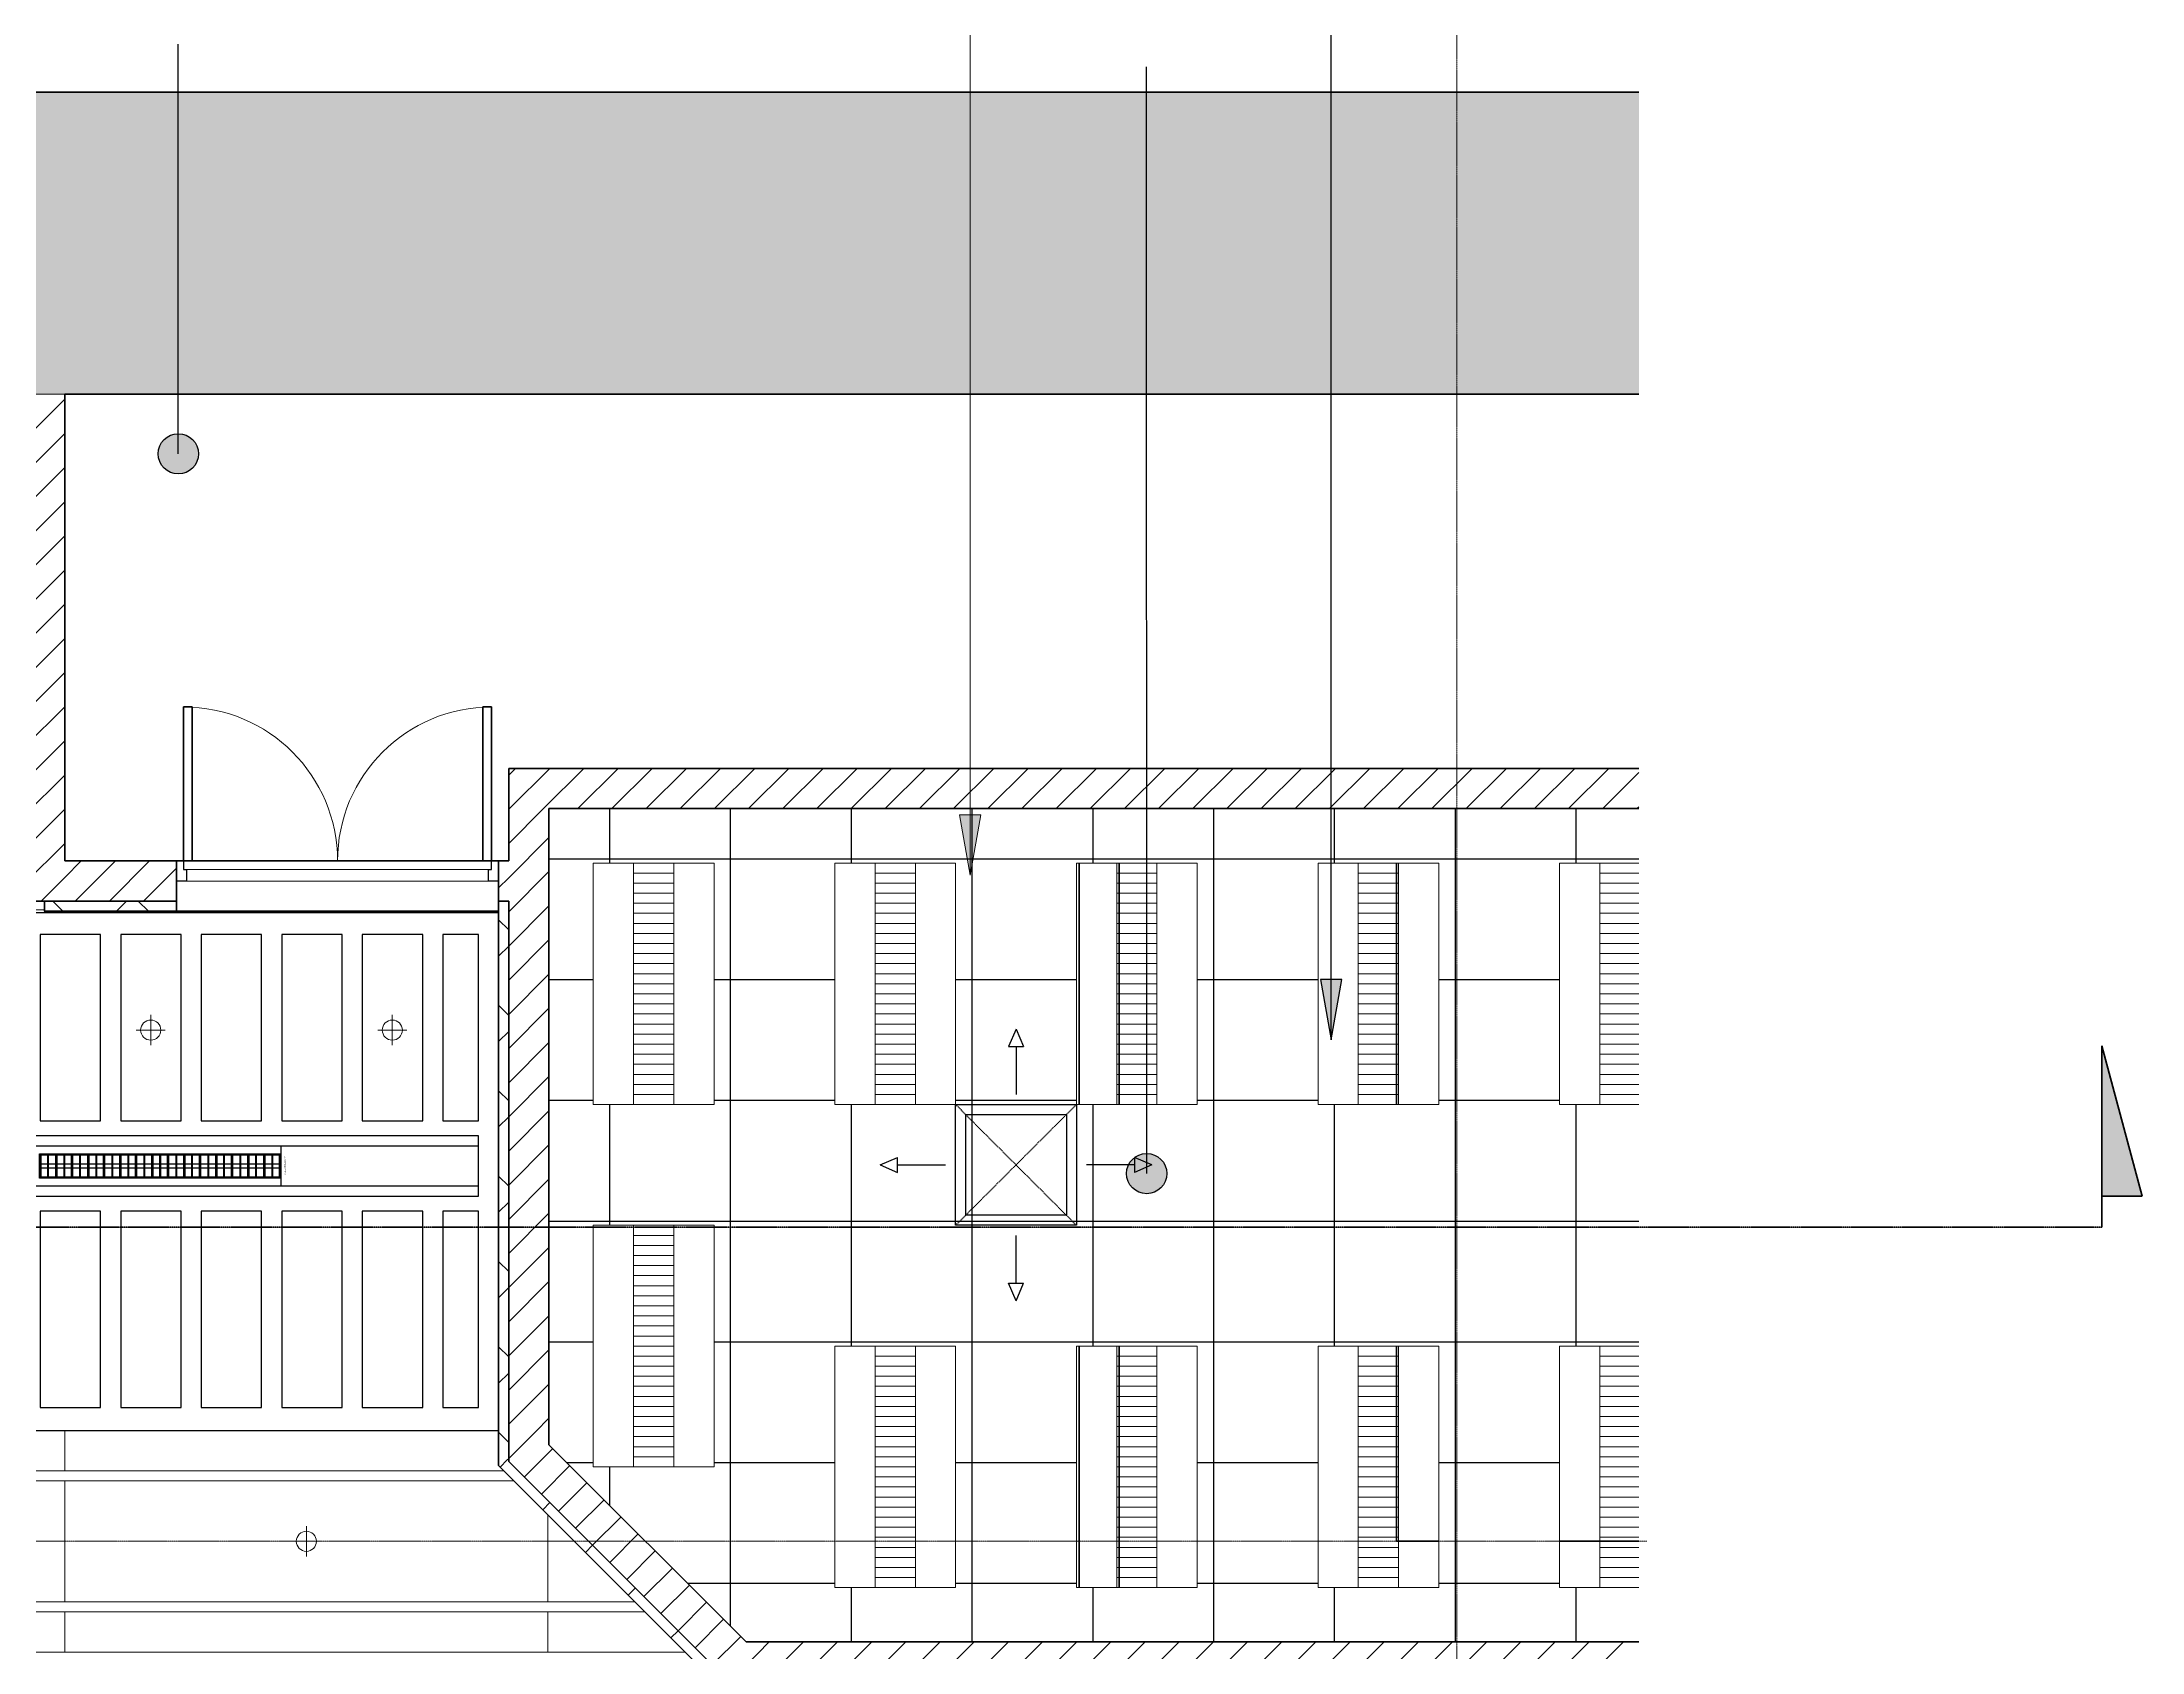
# Model space of a CAD drawing. Header units: millimetres. Extents: x -794334 to -714814, y -17806 to 22403.
# Drawn here: x -728910 to -718479, y 3029 to 11028 of the extents above; entities that cross this region are included whole.
import ezdxf
from ezdxf.enums import TextEntityAlignment as Align
from ezdxf.xclip import XClip

# ---------------------------------------------------------------- set-up
doc = ezdxf.new("R2010")
doc.units = ezdxf.units.MM
doc.header["$XCLIPFRAME"] = 0
doc.linetypes.add('DPA_Grid _ Level 100', pattern=[10, 5.5, -1.6, 1.3, -1.6])
doc.linetypes.add('Hidden', pattern=[7.2, 4.7, -2.5])
for name, color, linetype in [('000 - WIPEOUT', 250, 'Continuous'), ('001 - ASCESSORIES', 251, 'Continuous'), ('A04_TUBE SERIES', 2, 'Continuous'), ('A11_ALU.SOLID SHEET', 2, 'Continuous')]:
    doc.layers.add(name, color=color, linetype=linetype)
for name, color, linetype, lineweight in [('A-CLNG', 2, 'Continuous', 9), ('A-CLNG-PATT', 2, 'Continuous', 9), ('A-DETL-GENF', 2, 'Continuous', 9), ('A-DOOR', 3, 'Continuous', 70), ('A-DOOR-E', 2, 'Continuous', 25), ('A-DOOR-FRAM', 3, 'Continuous', 25), ('A-FLOR-E', 2, 'Continuous', 35), ('A-GLAZ-CURT', 2, 'Continuous', 9), ('A-ROOM-IDEN', 3, 'Continuous', 25), ('A-WALL', 5, 'Continuous', 35), ('A-WALL-FNSH', 2, 'Continuous', 35), ('A-WALL-PATT', 1, 'Continuous', 35), ('E-LITE-EQPM', 2, 'Continuous', 9), ('G-ANNO-SECL', 3, 'Continuous', 9), ('G-ANNO-TEXT', 3, 'Continuous', 9), ('M-HVAC-CDFF', 2, 'Continuous', 35), ('S-GRID', 251, 'Continuous', 9), ('WALL-E', 2, 'Continuous', 35)]:
    doc.layers.add(name, color=color, linetype=linetype, lineweight=lineweight)
pattern_1 = [(45, (0, 0), (-84.852814, 84.852814), [])]
pattern_2 = [(45, (0, 0), (-212.13203, 212.13203), []), (135, (0, 0), (-212.13203, -212.13203), [])]

# ---------------------------------------------------------------- blocks, each defined once
blk = doc.blocks.new('ACM_Generic Rect_Ceiling Deflection - Transfer Air-18525567-4252-01 ENLARGED CONCOURSE LEVEL - REFLECTED CEILING PLAN - SHEET 3')
at = {"layer": 'M-HVAC-CDFF', "lineweight": 25}
for p, q in [((0, 675), (-37, 588)), ((0, 675), (37, 588)), ((-37, 588), (37, 588)), ((0, 588), (0, 350)), ((-300, -300), (-300, 300)), ((-300, 300), (300, 300)), ((-300, -300), (-300, 300)), ((-300, 300), (300, 300)), ((-250, -250), (-250, 250)), ((-250, 250), (250, 250)), ((250, 250), (250, -250)), ((300, 300), (300, -300)), ((300, 300), (300, -300)), ((-675, 0), (-588, 37)), ((-675, 0), (-588, -37)), ((-588, -37), (-588, 37)), ((-588, 0), (-350, 0)), ((588, 37), (588, -37)), ((675, 0), (588, 37)), ((588, 0), (350, 0)), ((675, 0), (588, -37)), ((300, -300), (-300, -300)), ((300, -300), (-300, -300)), ((250, -250), (-250, -250)), ((0, -588), (0, -350)), ((-37, -588), (37, -588)), ((0, -675), (-37, -588)), ((0, -675), (37, -588))]:
    blk.add_line(p, q, dxfattribs=at)
at = {"layer": 'M-HVAC-CDFF', "linetype": 'Hidden', "lineweight": 25}
for p, q in [((-300, 300), (300, -300)), ((-300, -300), (300, 300))]:
    blk.add_line(p, q, dxfattribs=at)
blk = doc.blocks.new('DPA_DR-DB-SW - D22_1600x2550 mm-12779480-4252-01 ENLARGED CONCOURSE LEVEL - REFLECTED CEILING PLAN - SHEET 3')
at = {"layer": 'A-DOOR'}
for p, q in [((-765, 871.35), (-722, 871.35)), ((-765, 106.35), (-765, 871.35)), ((-722, 871.35), (-722, 106.35)), ((722, 871.35), (722, 106.35)), ((765, 871.35), (722, 871.35)), ((765, 106.35), (765, 871.35)), ((-722, 106.35), (-765, 106.35)), ((722, 106.35), (765, 106.35))]:
    blk.add_line(p, q, dxfattribs=at)
at = {"layer": 'A-DOOR-E', "lineweight": 9}
for centre, start, end in [((-765, 106.35), 360, 90), ((765, 106.35), 90, 180)]:
    blk.add_arc(centre, 765, start, end, dxfattribs=at)
at = {"layer": 'A-DOOR-FRAM'}
for p, q in [((-800, 106.35), (-765, 106.35)), ((-800, 6.35), (-800, 106.35)), ((-765, 106.35), (-765, 63.35)), ((765, 63.35), (765, 106.35)), ((765, 106.35), (800, 106.35)), ((800, 106.35), (800, 6.35)), ((-750, 6.35), (-800, 6.35)), ((-765, 63.35), (-750, 63.35)), ((-750, 63.35), (-750, 6.35)), ((750, 6.35), (750, 63.35)), ((750, 63.35), (765, 63.35)), ((800, 6.35), (750, 6.35))]:
    blk.add_line(p, q, dxfattribs=at)
at = {"layer": 'A-DOOR-FRAM', "lineweight": 9}
for p, q in [((-800, 106.35), (800, 106.35)), ((-800, 6.35), (-800, 106.35)), ((765, 106.35), (-765, 106.35)), ((-765, 106.35), (-765, 63.35)), ((765, 63.35), (765, 106.35)), ((800, 106.35), (800, 6.35)), ((800, 6.35), (-800, 6.35)), ((-765, 63.35), (765, 63.35)), ((750, 63.35), (-750, 63.35)), ((-750, 63.35), (-750, 6.35)), ((-750, 6.35), (750, 6.35)), ((750, 6.35), (750, 63.35))]:
    blk.add_line(p, q, dxfattribs=at)
blk = doc.blocks.new('Section - AEC_Section Tail - Filled-3249564-4252-01 ENLARGED CONCOURSE LEVEL - REFLECTED CEILING PLAN - SHEET 3')
at = {"layer": 'G-ANNO-SECL'}
blk.add_hatch(color=256, dxfattribs=at).paths.add_polyline_path([(0, 1.54), (-2, 1.54), (0, 9)])
at = {"layer": 'G-ANNO-SECL', "lineweight": 50}
for p, q in [((0, 9), (-2, 1.54)), ((0, 9), (0, 0)), ((0, 1.54), (0, 9)), ((-2, 1.54), (0, 1.54))]:
    blk.add_line(p, q, dxfattribs=at)
blk = doc.blocks.new('*U804')
at = {"layer": 'S-GRID', "linetype": 'DPA_Grid _ Level 100'}
for p, q in [((57000, -21385.5), (57000, 16671.4)), ((57942.9, 0), (-14128.9, 0))]:
    blk.add_line(p, q, dxfattribs=at)
blk = doc.blocks.new('System Panel - DPA-AR_Metal Ceiling Rectangular Panel-13139259-4252-01 ENLARGED CONCOURSE LEVEL - REFLECTED CEILING PLAN - SHEET 3')
at = {"layer": 'A-GLAZ-CURT'}
for p, q in [((-735997, 4129), (-738397, 4129)), ((-738397, 4129), (-738397, 3929)), ((-738397, 3929), (-738397, 4129)), ((-738397, 4129), (-735997, 4129)), ((-735997, 3929), (-735997, 4129)), ((-735997, 4129), (-735997, 3929)), ((-738397, 3929), (-735997, 3929)), ((-735997, 3929), (-738397, 3929))]:
    blk.add_line(p, q, dxfattribs=at)
blk = doc.blocks.new('System Panel - DPA-AR_Metal Ceiling Rectangular Panel-13151477-4252-01 ENLARGED CONCOURSE LEVEL - REFLECTED CEILING PLAN - SHEET 3')
at = {"layer": 'A-GLAZ-CURT'}
for p, q in [((-726642, 4129), (-728797, 4129)), ((-728797, 4129), (-728797, 3929)), ((-728797, 3929), (-728797, 4129)), ((-728797, 4129), (-726642, 4129)), ((-726642, 3955), (-726642, 4129)), ((-726642, 4129), (-726642, 3955)), ((-728797, 3929), (-726616, 3929)), ((-726616, 3929), (-728797, 3929)), ((-726616, 3929), (-726642, 3955)), ((-726642, 3955), (-726616, 3929))]:
    blk.add_line(p, q, dxfattribs=at)
blk = doc.blocks.new('System Panel - DPA-AR_Metal Ceiling Rectangular Panel-13151666-4252-01 ENLARGED CONCOURSE LEVEL - REFLECTED CEILING PLAN - SHEET 3')
at = {"layer": 'A-GLAZ-CURT'}
for p, q in [((-725916, 3229), (-726397, 3229)), ((-726397, 3229), (-726397, 3029)), ((-726397, 3029), (-726397, 3229)), ((-726397, 3229), (-725916, 3229)), ((-725716, 3029), (-725916, 3229)), ((-725916, 3229), (-725716, 3029)), ((-726397, 3029), (-725716, 3029)), ((-725716, 3029), (-726397, 3029))]:
    blk.add_line(p, q, dxfattribs=at)
blk = doc.blocks.new('System Panel - DPA-AR_Metal Ceiling Rectangular Panel-13151856-4252-01 ENLARGED CONCOURSE LEVEL - REFLECTED CEILING PLAN - SHEET 3')
at = {"layer": 'A-GLAZ-CURT'}
for p, q in [((-735997, 3879), (-738397, 3879)), ((-738397, 3879), (-738397, 3279)), ((-738397, 3279), (-738397, 3879)), ((-738397, 3879), (-735997, 3879)), ((-735997, 3279), (-735997, 3879)), ((-735997, 3879), (-735997, 3279)), ((-738397, 3279), (-735997, 3279)), ((-735997, 3279), (-738397, 3279))]:
    blk.add_line(p, q, dxfattribs=at)
blk = doc.blocks.new('System Panel - DPA-AR_Metal Ceiling Rectangular Panel-13151857-4252-01 ENLARGED CONCOURSE LEVEL - REFLECTED CEILING PLAN - SHEET 3')
at = {"layer": 'A-GLAZ-CURT'}
for p, q in [((-726566, 3879), (-728797, 3879)), ((-728797, 3879), (-728797, 3279)), ((-728797, 3279), (-728797, 3879)), ((-728797, 3879), (-726566, 3879)), ((-726397, 3710), (-726566, 3879)), ((-726566, 3879), (-726397, 3710)), ((-726397, 3279), (-726397, 3710)), ((-726397, 3710), (-726397, 3279)), ((-728797, 3279), (-726397, 3279)), ((-726397, 3279), (-728797, 3279))]:
    blk.add_line(p, q, dxfattribs=at)
blk = doc.blocks.new('System Panel - DPA-AR_Metal Ceiling Rectangular Panel-13151858-4252-01 ENLARGED CONCOURSE LEVEL - REFLECTED CEILING PLAN - SHEET 3')
at = {"layer": 'A-GLAZ-CURT'}
for p, q in [((-725966, 3279), (-726397, 3710)), ((-726397, 3710), (-726397, 3279)), ((-726397, 3279), (-726397, 3710)), ((-726397, 3710), (-725966, 3279)), ((-726397, 3279), (-725966, 3279)), ((-725966, 3279), (-726397, 3279))]:
    blk.add_line(p, q, dxfattribs=at)
blk = doc.blocks.new('System Panel - W-06 Feature Wall Printed Pattern-18642689-4252-01 ENLARGED CONCOURSE LEVEL - REFLECTED CEILING PLAN - SHEET 3')
at = {"layer": 'A-GLAZ-CURT'}
for p, q in [((-172, 42), (-172, 57)), ((-172, 57), (172, 57)), ((172, 42), (-172, 42)), ((172, 57), (172, 42))]:
    blk.add_line(p, q, dxfattribs=at)
blk = doc.blocks.new('L6 - Ceiling Recessed Modular LED Tube - DPA_1195L x 595W x 85H - 36W_AR-18526855-4252-01 ENLARGED CONCOURSE LEVEL - REFLECTED CEILING PLAN - SHEET 3')
at = {"layer": 'E-LITE-EQPM'}
for p, q in [((-600, -600), (-600, 0)), ((-600, 0), (600, 0)), ((-600, -600), (-600, 0)), ((-600, 0), (600, 0)), ((600, 0), (600, -600)), ((600, 0), (600, -600)), ((-600, -200), (600, -200)), ((-550, -200), (-550, -400)), ((-500, -200), (-500, -400)), ((-450, -200), (-450, -400)), ((-400, -200), (-400, -400)), ((-350, -200), (-350, -400)), ((-300, -200), (-300, -400)), ((-250, -200), (-250, -400)), ((-200, -200), (-200, -400)), ((-150, -200), (-150, -400)), ((-100, -200), (-100, -400)), ((-100, -200), (-100, -400)), ((-50, -200), (-50, -400)), ((0, -200), (0, -400)), ((50, -200), (50, -400)), ((100, -200), (100, -400)), ((150, -200), (150, -400)), ((200, -200), (200, -400)), ((250, -200), (250, -400)), ((300, -200), (300, -400)), ((350, -200), (350, -400)), ((400, -200), (400, -400)), ((450, -200), (450, -400)), ((500, -200), (500, -400)), ((550, -200), (550, -400)), ((600, -400), (-600, -400)), ((600, -600), (-600, -600)), ((600, -600), (-600, -600))]:
    blk.add_line(p, q, dxfattribs=at)
blk = doc.blocks.new('L6 - Ceiling Recessed Modular LED Tube - DPA_1195L x 595W x 85H - 36W_AR-V208-4252-01 ENLARGED CONCOURSE LEVEL - REFLECTED CEILING PLAN - SHEET 3')
at = {"layer": 'E-LITE-EQPM'}
for p, q in [((-600, -394), (-600, 0)), ((-600, 0), (600, 0)), ((-600, -394), (-600, 0)), ((-600, 0), (600, 0)), ((600, 0), (600, -394)), ((600, 0), (600, -394)), ((-600, -200), (600, -200)), ((-550, -200), (-550, -394)), ((-500, -200), (-500, -394)), ((-450, -200), (-450, -394)), ((-400, -200), (-400, -394)), ((-350, -200), (-350, -394)), ((-300, -200), (-300, -394)), ((-250, -200), (-250, -394)), ((-200, -200), (-200, -394)), ((-150, -200), (-150, -394)), ((-100, -200), (-100, -394)), ((-100, -200), (-100, -394)), ((-50, -200), (-50, -394)), ((0, -200), (0, -394)), ((50, -200), (50, -394)), ((100, -200), (100, -394)), ((150, -200), (150, -394)), ((200, -200), (200, -394)), ((250, -200), (250, -394)), ((300, -200), (300, -394)), ((350, -200), (350, -394)), ((400, -200), (400, -394)), ((450, -200), (450, -394)), ((500, -200), (500, -394)), ((550, -200), (550, -394))]:
    blk.add_line(p, q, dxfattribs=at)
blk = doc.blocks.new('*U1029')
at = {"layer": 'A-CLNG-PATT', "lineweight": 25}
h = blk.add_hatch(dxfattribs=at)
h.set_pattern_fill('FP_4', color=256, style=0, pattern_type=2)
h.set_pattern_definition([(180, (55710, 1570), (7e-14, 600), []), (90, (55710, 1570), (600, -4e-14), [])])
h.paths.add_polyline_path([(53560, -500), (57904, -500), (57904, -230), (57510, -230), (57510, 970), (57904, 970), (57904, 2170), (57510, 2170), (57510, 3370), (57904, 3370), (57904, 3640), (52490, 3640), (52490, 480), (53470, -500)])
h.paths.add_polyline_path([(53910, -230), (53910, 970), (54510, 970), (54510, -230)])
h.paths.add_polyline_path([(55710, -230), (55110, -230), (55110, 970), (55710, 970), (55710, 177)])
h.paths.add_polyline_path([(56310, -230), (56310, 970), (56910, 970), (56910, -230)])
h.paths.add_polyline_path([(52710, 370), (52710, 1570), (53310, 1570), (53310, 370)])
h.paths.add_polyline_path([(52710, 2170), (52710, 3370), (53310, 3370), (53310, 2170)])
h.paths.add_polyline_path([(53910, 2170), (53910, 3370), (54510, 3370), (54510, 2170)])
h.paths.add_polyline_path([(55710, 2170), (55110, 2170), (55110, 3370), (55710, 3370), (55710, 2833)])
h.paths.add_polyline_path([(56910, 2170), (56310, 2170), (56310, 3370), (56910, 3370), (56910, 2833)])
at = {"layer": 'A-CLNG'}
for p, q in [((57904, 3640), (52490, 3640)), ((52490, 3640), (52490, 480)), ((52490, 3640), (57904, 3640)), ((52490, 480), (52490, 3640)), ((52710, 2170), (52710, 3370)), ((52710, 3370), (53310, 3370)), ((52710, 3370), (52710, 2170)), ((53310, 3370), (52710, 3370)), ((53310, 3370), (53310, 2170)), ((53310, 2170), (53310, 3370)), ((53910, 2170), (53910, 3370)), ((53910, 3370), (54510, 3370)), ((53910, 3370), (53910, 2170)), ((54510, 3370), (53910, 3370)), ((54510, 3370), (54510, 2170)), ((54510, 2170), (54510, 3370)), ((55110, 2170), (55110, 3370)), ((55110, 3370), (55710, 3370)), ((55110, 3370), (55110, 2170)), ((55710, 3370), (55110, 3370)), ((55710, 3370), (55710, 2170)), ((55710, 2170), (55710, 3370)), ((56310, 2170), (56310, 3370)), ((56310, 3370), (56910, 3370)), ((56310, 3370), (56310, 2170)), ((56910, 3370), (56310, 3370)), ((56910, 3370), (56910, 2170)), ((56910, 2170), (56910, 3370)), ((57510, 2170), (57510, 3370)), ((57510, 3370), (57904, 3370)), ((57510, 3370), (57510, 2170)), ((57904, 3370), (57510, 3370)), ((53310, 2170), (52710, 2170)), ((52710, 2170), (53310, 2170)), ((54510, 2170), (53910, 2170)), ((53910, 2170), (54510, 2170)), ((55710, 2170), (55110, 2170)), ((55110, 2170), (55710, 2170)), ((56910, 2170), (56310, 2170)), ((56310, 2170), (56910, 2170)), ((57904, 2170), (57510, 2170)), ((57510, 2170), (57904, 2170)), ((52710, 370), (52710, 1570)), ((52710, 1570), (53310, 1570)), ((52710, 1570), (52710, 370)), ((53310, 1570), (52710, 1570)), ((53310, 1570), (53310, 370)), ((53310, 370), (53310, 1570)), ((53910, -230), (53910, 970)), ((53910, 970), (54510, 970)), ((53910, 970), (53910, -230)), ((54510, 970), (53910, 970)), ((54510, 970), (54510, -230)), ((54510, -230), (54510, 970)), ((55110, -230), (55110, 970)), ((55110, 970), (55710, 970)), ((55110, 970), (55110, -230)), ((55710, 970), (55110, 970)), ((55710, 970), (55710, -230)), ((55710, -230), (55710, 970)), ((56310, -230), (56310, 970)), ((56310, 970), (56910, 970)), ((56310, 970), (56310, -230)), ((56910, 970), (56310, 970)), ((56910, 970), (56910, -230)), ((56910, -230), (56910, 970)), ((57510, -230), (57510, 970)), ((57510, 970), (57904, 970)), ((57510, 970), (57510, -230)), ((57904, 970), (57510, 970)), ((52490, 480), (53470, -500)), ((53470, -500), (52490, 480)), ((53310, 370), (52710, 370)), ((52710, 370), (53310, 370)), ((54510, -230), (53910, -230)), ((53910, -230), (54510, -230)), ((55710, -230), (55110, -230)), ((55110, -230), (55710, -230)), ((56910, -230), (56310, -230)), ((56310, -230), (56910, -230)), ((57904, -230), (57510, -230)), ((57510, -230), (57904, -230)), ((53470, -500), (57904, -500)), ((57904, -500), (53470, -500))]:
    blk.add_line(p, q, dxfattribs=at)
at = {"layer": 'A-GLAZ-CURT', "rotation": 180}
blk.add_blockref('System Panel - W-06 Feature Wall Printed Pattern-18642689-4252-01 ENLARGED CONCOURSE LEVEL - REFLECTED CEILING PLAN - SHEET 3', (49812, 3180), dxfattribs=at)
at = {"layer": 'A-GLAZ-CURT'}
for name, p in [('System Panel - DPA-AR_Metal Ceiling Rectangular Panel-13139259-4252-01 ENLARGED CONCOURSE LEVEL - REFLECTED CEILING PLAN - SHEET 3', (786082, -3579)), ('System Panel - DPA-AR_Metal Ceiling Rectangular Panel-13151477-4252-01 ENLARGED CONCOURSE LEVEL - REFLECTED CEILING PLAN - SHEET 3', (778882, -3579)), ('System Panel - DPA-AR_Metal Ceiling Rectangular Panel-13151856-4252-01 ENLARGED CONCOURSE LEVEL - REFLECTED CEILING PLAN - SHEET 3', (786082, -3579)), ('System Panel - DPA-AR_Metal Ceiling Rectangular Panel-13151857-4252-01 ENLARGED CONCOURSE LEVEL - REFLECTED CEILING PLAN - SHEET 3', (778882, -3579)), ('System Panel - DPA-AR_Metal Ceiling Rectangular Panel-13151858-4252-01 ENLARGED CONCOURSE LEVEL - REFLECTED CEILING PLAN - SHEET 3', (778882, -3579)), ('System Panel - DPA-AR_Metal Ceiling Rectangular Panel-13139259-4252-01 ENLARGED CONCOURSE LEVEL - REFLECTED CEILING PLAN - SHEET 3', (786082, -4479)), ('System Panel - DPA-AR_Metal Ceiling Rectangular Panel-13139259-4252-01 ENLARGED CONCOURSE LEVEL - REFLECTED CEILING PLAN - SHEET 3', (788482, -4479)), ('System Panel - DPA-AR_Metal Ceiling Rectangular Panel-13151666-4252-01 ENLARGED CONCOURSE LEVEL - REFLECTED CEILING PLAN - SHEET 3', (778882, -3579))]:
    blk.add_blockref(name, p, dxfattribs=at)
at = {"layer": 'E-LITE-EQPM', "extrusion": (0, 0, -1), "rotation": 270}
for name, p in [('L6 - Ceiling Recessed Modular LED Tube - DPA_1195L x 595W x 85H - 36W_AR-18526855-4252-01 ENLARGED CONCOURSE LEVEL - REFLECTED CEILING PLAN - SHEET 3', (-52710, 2770)), ('L6 - Ceiling Recessed Modular LED Tube - DPA_1195L x 595W x 85H - 36W_AR-18526855-4252-01 ENLARGED CONCOURSE LEVEL - REFLECTED CEILING PLAN - SHEET 3', (-53910, 2770)), ('L6 - Ceiling Recessed Modular LED Tube - DPA_1195L x 595W x 85H - 36W_AR-18526855-4252-01 ENLARGED CONCOURSE LEVEL - REFLECTED CEILING PLAN - SHEET 3', (-55110, 2770)), ('L6 - Ceiling Recessed Modular LED Tube - DPA_1195L x 595W x 85H - 36W_AR-18526855-4252-01 ENLARGED CONCOURSE LEVEL - REFLECTED CEILING PLAN - SHEET 3', (-56310, 2770)), ('L6 - Ceiling Recessed Modular LED Tube - DPA_1195L x 595W x 85H - 36W_AR-V208-4252-01 ENLARGED CONCOURSE LEVEL - REFLECTED CEILING PLAN - SHEET 3', (-57510, 2770)), ('L6 - Ceiling Recessed Modular LED Tube - DPA_1195L x 595W x 85H - 36W_AR-18526855-4252-01 ENLARGED CONCOURSE LEVEL - REFLECTED CEILING PLAN - SHEET 3', (-52710, 970)), ('L6 - Ceiling Recessed Modular LED Tube - DPA_1195L x 595W x 85H - 36W_AR-18526855-4252-01 ENLARGED CONCOURSE LEVEL - REFLECTED CEILING PLAN - SHEET 3', (-53910, 370)), ('L6 - Ceiling Recessed Modular LED Tube - DPA_1195L x 595W x 85H - 36W_AR-18526855-4252-01 ENLARGED CONCOURSE LEVEL - REFLECTED CEILING PLAN - SHEET 3', (-55110, 370)), ('L6 - Ceiling Recessed Modular LED Tube - DPA_1195L x 595W x 85H - 36W_AR-18526855-4252-01 ENLARGED CONCOURSE LEVEL - REFLECTED CEILING PLAN - SHEET 3', (-56310, 370)), ('L6 - Ceiling Recessed Modular LED Tube - DPA_1195L x 595W x 85H - 36W_AR-V208-4252-01 ENLARGED CONCOURSE LEVEL - REFLECTED CEILING PLAN - SHEET 3', (-57510, 370))]:
    blk.add_blockref(name, p, dxfattribs=at)
blk = doc.blocks.new('*U1058')
at = {"layer": 'A11_ALU.SOLID SHEET', "color": 0}
blk.add_lwpolyline([(980.5, -98.8), (980.5, 98.8), (0, 98.8), (0, -98.8)], close=True, dxfattribs=at)
at = {"layer": 'Defpoints', "color": 250}
blk.add_point((0, 0), dxfattribs=at)
blk.add_text('AL.SHEET-HAT-TYPE-R', height=6, rotation=270, dxfattribs=at).set_placement((15, 0), align=Align.BOTTOM_CENTER)
blk = doc.blocks.new('*U1059')
blk.add_attdef('EXTR.OVL-LENGTH_', (-25, -59), '', height=5)
blk.add_wipeout([(-25, 0), (25, 0), (25, 13789), (-25, 13789)]).dxf.layer = '000 - WIPEOUT'
at = {"layer": 'A04_TUBE SERIES', "color": 0}
blk.add_lwpolyline([(-25, 0), (25, 0), (25, 13789), (-25, 13789)], close=True, dxfattribs=at)
blk = doc.blocks.new('*U1037')
at = {"color": 1}
blk.add_wipeout([(600, -60), (-600, -60), (-600, 60), (600, 60)], dxfattribs=at).dxf.layer = '000 - WIPEOUT'
at = {"layer": '001 - ASCESSORIES', "color": 0}
blk.add_lwpolyline([(600, -60), (-600, -60), (-600, 60), (600, 60)], close=True, dxfattribs=at)
at = {"layer": '001 - ASCESSORIES'}
for points in [[(-593, -55), (-598, -55), (-598, 55), (-593, 55)], [(595, -55), (-595, -55), (-595, 55), (595, 55)], [(-559, -55), (-554, -55), (-554, 55), (-559, 55)], [(-514, -55), (-519, -55), (-519, 55), (-514, 55)], [(-479, -55), (-474, -55), (-474, 55), (-479, 55)], [(-435, -55), (-440, -55), (-440, 55), (-435, 55)], [(-400, -55), (-395, -55), (-395, 55), (-400, 55)], [(-355, -55), (-360, -55), (-360, 55), (-355, 55)], [(-320, -55), (-315, -55), (-315, 55), (-320, 55)], [(-276, -55), (-281, -55), (-281, 55), (-276, 55)], [(-241, -55), (-236, -55), (-236, 55), (-241, 55)], [(-196, -55), (-201, -55), (-201, 55), (-196, 55)], [(-161, -55), (-156, -55), (-156, 55), (-161, 55)], [(-117, -55), (-122, -55), (-122, 55), (-117, 55)], [(-82, -55), (-77, -55), (-77, 55), (-82, 55)], [(-37, -55), (-42, -55), (-42, 55), (-37, 55)], [(-3, -55), (3, -55), (3, 55), (-3, 55)], [(42, -55), (37, -55), (37, 55), (42, 55)], [(77, -55), (82, -55), (82, 55), (77, 55)], [(122, -55), (117, -55), (117, 55), (122, 55)], [(156, -55), (161, -55), (161, 55), (156, 55)], [(201, -55), (196, -55), (196, 55), (201, 55)], [(236, -55), (241, -55), (241, 55), (236, 55)], [(281, -55), (276, -55), (276, 55), (281, 55)], [(315, -55), (320, -55), (320, 55), (315, 55)], [(360, -55), (355, -55), (355, 55), (360, 55)], [(395, -55), (400, -55), (400, 55), (395, 55)], [(440, -55), (435, -55), (435, 55), (440, 55)], [(474, -55), (479, -55), (479, 55), (474, 55)], [(519, -55), (514, -55), (514, 55), (519, 55)], [(554, -55), (559, -55), (559, 55), (554, 55)], [(598, -55), (593, -55), (593, 55), (598, 55)]]:
    blk.add_lwpolyline(points, close=True, dxfattribs=at)
for points in [[(-593, 10), (-559, 10)], [(-554, 10), (-519, 10)], [(-514, 10), (-479, 10)], [(-474, 10), (-440, 10)], [(-435, 10), (-400, 10)], [(-395, 10), (-360, 10)], [(-355, 10), (-320, 10)], [(-315, 10), (-281, 10)], [(-276, 10), (-241, 10)], [(-236, 10), (-201, 10)], [(-196, 10), (-161, 10)], [(-156, 10), (-122, 10)], [(-117, 10), (-82, 10)], [(-77, 10), (-42, 10)], [(-37, 10), (-3, 10)], [(3, 10), (37, 10)], [(42, 10), (77, 10)], [(82, 10), (117, 10)], [(122, 10), (156, 10)], [(161, 10), (196, 10)], [(201, 10), (236, 10)], [(241, 10), (276, 10)], [(281, 10), (315, 10)], [(320, 10), (355, 10)], [(360, 10), (395, 10)], [(400, 10), (435, 10)], [(440, 10), (474, 10)], [(479, 10), (514, 10)], [(519, 10), (554, 10)], [(559, 10), (593, 10)], [(-593, -10), (-559, -10)], [(-554, -10), (-519, -10)], [(-514, -10), (-479, -10)], [(-474, -10), (-440, -10)], [(-435, -10), (-400, -10)], [(-395, -10), (-360, -10)], [(-355, -10), (-320, -10)], [(-315, -10), (-281, -10)], [(-276, -10), (-241, -10)], [(-236, -10), (-201, -10)], [(-196, -10), (-161, -10)], [(-156, -10), (-122, -10)], [(-117, -10), (-82, -10)], [(-77, -10), (-42, -10)], [(-37, -10), (-3, -10)], [(3, -10), (37, -10)], [(42, -10), (77, -10)], [(82, -10), (117, -10)], [(122, -10), (156, -10)], [(161, -10), (196, -10)], [(201, -10), (236, -10)], [(241, -10), (276, -10)], [(281, -10), (315, -10)], [(320, -10), (355, -10)], [(360, -10), (395, -10)], [(400, -10), (435, -10)], [(440, -10), (474, -10)], [(479, -10), (514, -10)], [(519, -10), (554, -10)], [(559, -10), (593, -10)]]:
    blk.add_lwpolyline(points, dxfattribs=at)
blk = doc.blocks.new('*U1060')
blk.add_attdef('EXTR.OVL-LENGTH_', (-25, -59), '', height=5)
blk.add_wipeout([(-25, 0), (25, 0), (25, 13789), (-25, 13789)]).dxf.layer = '000 - WIPEOUT'
at = {"layer": 'A04_TUBE SERIES', "color": 0}
blk.add_lwpolyline([(-25, 0), (25, 0), (25, 13789), (-25, 13789)], close=True, dxfattribs=at)
blk = doc.blocks.new('*U1218')
at = {"color": 3}
for points in [[(-462.5, -4050), (462.5, -4050), (462.5, -4350), (-462.5, -4350)], [(-462.5, -4450), (462.5, -4450), (462.5, -4750), (-462.5, -4750)], [(-462.5, -4850), (462.5, -4850), (462.5, -5150), (-462.5, -5150)], [(-462.5, -5250), (462.5, -5250), (462.5, -5550), (-462.5, -5550)], [(-462.5, -5650), (462.5, -5650), (462.5, -5950), (-462.5, -5950)]]:
    blk.add_wipeout(points, dxfattribs=at).dxf.layer = '000 - WIPEOUT'
at = {"layer": 'A11_ALU.SOLID SHEET', "color": 0, "linetype": 'ByBlock'}
for points in [[(-462.5, -4350), (462.5, -4350), (462.5, -4050), (-462.5, -4050)], [(-462.5, -4750), (462.5, -4750), (462.5, -4450), (-462.5, -4450)], [(-462.5, -5150), (462.5, -5150), (462.5, -4850), (-462.5, -4850)], [(-462.5, -5550), (462.5, -5550), (462.5, -5250), (-462.5, -5250)], [(-462.5, -5950), (462.5, -5950), (462.5, -5650), (-462.5, -5650)]]:
    blk.add_lwpolyline(points, close=True, dxfattribs=at)
blk = doc.blocks.new('*U1219')
at = {"color": 3}
for points in [[(-487.5, -4650), (487.5, -4650), (487.5, -4950), (-487.5, -4950)], [(-487.5, -5050), (487.5, -5050), (487.5, -5350), (-487.5, -5350)], [(-487.5, -5450), (487.5, -5450), (487.5, -5750), (-487.5, -5750)], [(-487.5, -5850), (487.5, -5850), (487.5, -6150), (-487.5, -6150)], [(-487.5, -6250), (487.5, -6250), (487.5, -6550), (-487.5, -6550)]]:
    blk.add_wipeout(points, dxfattribs=at).dxf.layer = '000 - WIPEOUT'
at = {"layer": 'A11_ALU.SOLID SHEET', "color": 0, "linetype": 'ByBlock'}
for points in [[(-487.5, -4950), (487.5, -4950), (487.5, -4650), (-487.5, -4650)], [(-487.5, -5350), (487.5, -5350), (487.5, -5050), (-487.5, -5050)], [(-487.5, -5750), (487.5, -5750), (487.5, -5450), (-487.5, -5450)], [(-487.5, -6150), (487.5, -6150), (487.5, -5850), (-487.5, -5850)], [(-487.5, -6550), (487.5, -6550), (487.5, -6250), (-487.5, -6250)]]:
    blk.add_lwpolyline(points, close=True, dxfattribs=at)
blk = doc.blocks.new('*U1225')
at = {"layer": 'Defpoints'}
blk.add_point((0, 0), dxfattribs=at)
blk.add_wipeout([(462.5, 250), (462.5, 427), (-462.5, 427), (-462.5, 250)]).dxf.layer = '000 - WIPEOUT'
at = {"layer": 'A11_ALU.SOLID SHEET', "color": 0}
blk.add_lwpolyline([(462.5, 250), (462.5, 427), (-462.5, 427), (-462.5, 250)], close=True, dxfattribs=at)
at = {"layer": 'Defpoints'}
blk.add_point((0, 400), dxfattribs=at)
blk = doc.blocks.new('*U1226')
at = {"layer": 'Defpoints'}
blk.add_point((0, 0), dxfattribs=at)
blk.add_wipeout([(487.5, 250), (487.5, 427), (-487.5, 427), (-487.5, 250)]).dxf.layer = '000 - WIPEOUT'
at = {"layer": 'A11_ALU.SOLID SHEET', "color": 0}
blk.add_lwpolyline([(487.5, 250), (487.5, 427), (-487.5, 427), (-487.5, 250)], close=True, dxfattribs=at)
at = {"layer": 'Defpoints'}
blk.add_point((0, 400), dxfattribs=at)
blk = doc.blocks.new('*U1630')
blk.add_lwpolyline([(18040, 3122), (5565, 3122), (5565, 4930), (4150, 4930), (4150, 4830), (4150, 550), (18040, 550)], close=True)
blk.add_blockref('*U1058', (16958, 1865))
blk.add_blockref('*U1037', (16358, 1865))
at = {"layer": 'A11_ALU.SOLID SHEET', "color": 0, "linetype": 'ByBlock', "rotation": 90}
for name, p in [('*U1218', (11712, 2552)), ('*U1219', (11112, 1152))]:
    blk.add_blockref(name, p, dxfattribs=at)
at = {"layer": 'A04_TUBE SERIES', "color": 0, "linetype": 'ByBlock', "rotation": 270}
for name, p in [('*U1060', (4150, 1990)), ('*U1059', (4150, 1740))]:
    blk.add_blockref(name, p, dxfattribs=at)
at = {"layer": 'A11_ALU.SOLID SHEET', "color": 0, "linetype": 'ByBlock', "rotation": 270}
for name, p in [('*U1225', (17512, 2552)), ('*U1226', (17512, 1152))]:
    blk.add_blockref(name, p, dxfattribs=at)
blk = doc.blocks.new('LGF_DL_SAA_LowPower_DL1a - LGF_DL_SAA_LowPower_DL1a-8854269-4150-01 CONCOURSE LEVEL - REFLECTED CEILING PLAN')
at = {"layer": 'A-DETL-GENF'}
for p, q in [((0, -75), (0, 75)), ((72.5, 0), (-72.5, 0))]:
    blk.add_line(p, q, dxfattribs=at)
blk.add_circle((0, 0), 50, dxfattribs=at)
blk = doc.blocks.new('C-1-PP19-AR-4150-01-B_20250901-115810_EXDOWNLIGHT')
at = {"layer": 'E-LITE-EQPM', "extrusion": (0, 0, -1), "rotation": 180}
for p in [(-16312, 2540), (-17512, 2540), (-17085, 0)]:
    blk.add_blockref('LGF_DL_SAA_LowPower_DL1a - LGF_DL_SAA_LowPower_DL1a-8854269-4150-01 CONCOURSE LEVEL - REFLECTED CEILING PLAN', p, dxfattribs=at)

msp = doc.modelspace()

# ---------------------------------------------------------------- linework, layer by layer
at = {"layer": 'A-FLOR-E'}
for p, q in [((-721372, 3579), (-720978, 3579)), ((-720978, 3579), (-721372, 3579)), ((-720978, 3579), (-721372, 3579)), ((-721372, 3579), (-720978, 3579))]:
    msp.add_line(p, q, dxfattribs=at)

# ---------------------------------------------------------------- block references
at = {"layer": 'A11_ALU.SOLID SHEET'}
ref = msp.add_blockref('*U1630', (-744681, 3579), dxfattribs=at)
XClip(ref).set_block_clipping_path([(-45802.4668593339, -9620.0029952967), (23702.8690583039, 10334.9999958097)])
at = {"layer": 'G-ANNO-SECL', "lineweight": 25, "extrusion": (0, 0, -1), "xscale": 99.99999999999993, "yscale": 99.99999999999993, "zscale": 99.99999999999993}
msp.add_blockref('Section - AEC_Section Tail - Filled-3249564-4252-01 ENLARGED CONCOURSE LEVEL - REFLECTED CEILING PLAN - SHEET 3', (718679, 5140), dxfattribs=at)

# ---------------------------------------------------------------- next in the draw order: hatches: boundary and pattern name
at = {"layer": 'A-ROOM-IDEN'}
h = msp.add_hatch(color=256, dxfattribs=at)
edge = h.paths.add_edge_path()
edge.add_arc((-728233, 8982), 100, 0, 360)
msp.add_hatch(color=256, dxfattribs=at).paths.add_polyline_path([(-722507, 6071), (-722454, 6371), (-722560, 6371)])
h = msp.add_hatch(color=256, dxfattribs=at)
edge = h.paths.add_edge_path()
edge.add_arc((-723423, 5406), 100, 0, 360)
at = {"layer": 'A-WALL-PATT', "lineweight": 9}
h = msp.add_hatch(dxfattribs=at)
h.set_pattern_fill('FP_1', color=256, style=0, pattern_type=2)
h.set_pattern_definition([(50, (0, 0), (728.7365, -63.7558), [76.2, -838.2]), (355, (0, 0), (-140.9716, 764.2276), [60.96, -670.56]), (100.451, (60.7, -5.3), (587.77, 700.46675), [64.76, -712.36]), (46.184, (0, 203.2), (1084.3162, -168.171), [114.3, -1257.3]), (96.636, (90.4, 189.2), (949.6099, 989.7098), [97.14, -1068.54]), (351.184, (0, 203.2), (949.6206, 989.7012), [91.44, -1005.84]), (21, (101.6, 152.4), (606.45787, -409.06057), [76.2, -838.2]), (326, (101.6, 152.4), (247.20834, 736.7529), [60.96, -670.56]), (71.451, (152.14, 118.3), (853.66825, 327.6855), [64.76, -712.36]), (37.5, (0, 0), (12.35469, 338.22012), [33.528, -628.904, 33.528, -647.192, -673.1]), (37.5, (0, 0), (12.35469, 338.22012), [-1343.152, 33.528, -639.572]), (7.5, (0, 0), (267.27887, 400.72213), [33.528, -354.584, 33.528, -613.664, -256.54]), (7.5, (0, 0), (267.27887, 400.72213), [-1035.304, 33.528, -223.012]), (327.5, (-226.57, 0), (542.36333, -22.91534), [33.528, -220.472, 33.528, -758.952, -1051.56]), (327.5, (-226.57, 0), (542.36333, -22.91534), [-1046.48, 33.528, -1018.032]), (317.5, (-328.17, 0), (592.51696, 101.7071), [33.528, -296.672, 33.528, -492.76, -746.76]), (317.5, (-328.17, 0), (592.51696, 101.7071), [-856.488, 33.528, -713.232])])
h.paths.add_polyline_path([(-720978, 9279), (-720978, 10779), (-743521, 10779), (-743521, 9279), (-728797, 9279)])
h = msp.add_hatch(dxfattribs=at)
h.set_pattern_fill('FP_2', color=256, style=0, pattern_type=2)
h.set_pattern_definition(pattern_1)
h.paths.add_polyline_path([(-728997, 6759), (-728797, 6759), (-728797, 9279), (-728997, 9279), (-728997, 6959)])
h = msp.add_hatch(dxfattribs=at)
h.set_pattern_fill('FP_2', color=256, style=0, pattern_type=2)
h.set_pattern_definition(pattern_1)
h.paths.add_polyline_path([(-720978, 7219), (-720978, 7419), (-726592, 7419), (-726592, 7219), (-725322, 7219)])
h = msp.add_hatch(dxfattribs=at)
h.set_pattern_fill('FP_2', color=256, style=0, pattern_type=2)
h.set_pattern_definition(pattern_1)
h.paths.add_polyline_path([(-726392, 4059), (-726392, 7219), (-726592, 7219), (-726592, 4259)])
h = msp.add_hatch(dxfattribs=at)
h.set_pattern_fill('FP_2', color=256, style=0, pattern_type=2)
h.set_pattern_definition(pattern_1)
h.paths.add_polyline_path([(-726592, 6759), (-726592, 6959), (-726642, 6959), (-726642, 6759)])
h.paths.add_polyline_path([(-728797, 6759), (-728242, 6759), (-728242, 6959), (-728797, 6959), (-728797, 6859)])
h = msp.add_hatch(dxfattribs=at)
h.set_pattern_fill('FP_5', color=256, style=0, pattern_type=2)
h.set_pattern_definition(pattern_2)
h.paths.add_polyline_path([(-728897, 6709), (-728242, 6709), (-728242, 6759), (-728897, 6759)])
h.paths.add_polyline_path([(-726642, 6709), (-726592, 6709), (-726592, 6759), (-726642, 6759)])
h = msp.add_hatch(dxfattribs=at)
h.set_pattern_fill('FP_5', color=256, style=0, pattern_type=2)
h.set_pattern_definition(pattern_2)
h.paths.add_polyline_path([(-726592, 3976), (-726592, 6709), (-726642, 6709), (-726642, 4026)])
h = msp.add_hatch(dxfattribs=at)
h.set_pattern_fill('FP_2', color=256, style=0, pattern_type=2)
h.set_pattern_definition(pattern_1)
h.paths.add_polyline_path([(-725495, 2879), (-725212, 2879), (-726592, 4259), (-726592, 3976), (-726372, 3756)])
h = msp.add_hatch(dxfattribs=at)
h.set_pattern_fill('FP_5', color=256, style=0, pattern_type=2)
h.set_pattern_definition(pattern_2)
h.paths.add_polyline_path([(-725566, 2879), (-725495, 2879), (-726642, 4026), (-726642, 3955), (-726443, 3756)])
h = msp.add_hatch(dxfattribs=at)
h.set_pattern_fill('FP_2', color=256, style=0, pattern_type=2)
h.set_pattern_definition(pattern_1)
h.paths.add_polyline_path([(-720978, 2879), (-720978, 3079), (-725412, 3079), (-725212, 2879), (-723150, 2879)])
at = {"layer": 'G-ANNO-TEXT'}
msp.add_hatch(color=7, dxfattribs=at).paths.add_polyline_path([(-724300, 6889), (-724247, 7189), (-724353, 7189)])

# ---------------------------------------------------------------- next in the draw order: linework, layer by layer
at = {"layer": 'A-FLOR-E'}
for p, q in [((-728797, 6959), (-728797, 9279)), ((-728797, 9279), (-720978, 9279)), ((-720978, 9279), (-728797, 9279)), ((-728797, 9279), (-728797, 6959)), ((-723559, 9279), (-720978, 9279)), ((-720978, 9279), (-723559, 9279)), ((-720978, 7419), (-726592, 7419)), ((-726592, 7419), (-726592, 6959)), ((-726592, 6959), (-726592, 7419)), ((-726592, 7419), (-720978, 7419)), ((-726592, 6959), (-728797, 6959)), ((-728797, 6959), (-726592, 6959)), ((-723759, 6949), (-723759, 5749)), ((-723759, 5749), (-723759, 6949)), ((-723559, 5749), (-723559, 6949)), ((-723559, 6949), (-723559, 5749)), ((-722182, 6949), (-722182, 5749)), ((-722182, 5749), (-722182, 6949)), ((-722182, 5749), (-722182, 6949)), ((-722182, 6949), (-722182, 5749)), ((-723759, 4549), (-723759, 3349)), ((-723759, 3349), (-723759, 4549)), ((-723559, 3349), (-723559, 4549)), ((-723559, 4549), (-723559, 3349)), ((-722182, 4549), (-722182, 3579)), ((-722182, 3579), (-722182, 4549)), ((-722182, 3579), (-722182, 4549)), ((-722182, 4549), (-722182, 3579)), ((-722182, 3579), (-721972, 3579)), ((-721972, 3579), (-722182, 3579)), ((-721972, 3579), (-722182, 3579)), ((-722182, 3579), (-721972, 3579))]:
    msp.add_line(p, q, dxfattribs=at)
at = {"layer": 'A-ROOM-IDEN'}
for p, q in [((-722507, 6071), (-722507, 16420)), ((-728233, 8982), (-728233, 11017)), ((-723423, 5406), (-723424, 10905)), ((-722454, 6371), (-722560, 6371)), ((-722560, 6371), (-722507, 6071)), ((-722507, 6071), (-722454, 6371))]:
    msp.add_line(p, q, dxfattribs=at)
for centre in [(-728233, 8982), (-723423, 5406)]:
    msp.add_circle(centre, 100, dxfattribs=at)
at = {"layer": 'A-WALL', "color": 7, "lineweight": 70}
for p, q in [((-743521, 10779), (-720978, 10779)), ((-728797, 9279), (-728797, 6959)), ((-720978, 9279), (-728797, 9279)), ((-726592, 7219), (-726592, 7419)), ((-726592, 7419), (-720978, 7419)), ((-726592, 6959), (-726592, 7219)), ((-726392, 7219), (-726392, 4059)), ((-720978, 7219), (-726392, 7219)), ((-728797, 6959), (-728242, 6959)), ((-728242, 6959), (-728242, 6859)), ((-726642, 6859), (-726642, 6959)), ((-726642, 6959), (-726592, 6959)), ((-728242, 6859), (-728242, 6759)), ((-726642, 6759), (-726642, 6859)), ((-728797, 6759), (-728997, 6759)), ((-728242, 6759), (-728797, 6759)), ((-728797, 6759), (-728242, 6759)), ((-726592, 6759), (-726642, 6759)), ((-726642, 6759), (-726592, 6759)), ((-726592, 4259), (-726592, 6759)), ((-726592, 3976), (-726592, 4259)), ((-725495, 2879), (-726592, 3976)), ((-726392, 4059), (-725412, 3079)), ((-725412, 3079), (-720978, 3079))]:
    msp.add_line(p, q, dxfattribs=at)
at = {"layer": 'A-WALL', "lineweight": 9}
msp.add_line((-728997, 9279), (-728797, 9279), dxfattribs=at)
at = {"layer": 'A-WALL-FNSH', "color": 250}
for p, q in [((-728897, 6709), (-728897, 6759)), ((-728897, 6759), (-728797, 6759)), ((-728242, 6709), (-728897, 6709)), ((-728242, 6759), (-728242, 6709)), ((-726642, 6709), (-726642, 6759)), ((-726642, 4026), (-726642, 6709)), ((-726592, 6759), (-726592, 6709)), ((-726592, 6709), (-726592, 3976)), ((-726642, 3955), (-726642, 4026)), ((-726592, 3976), (-725495, 2879)), ((-725566, 2879), (-726642, 3955))]:
    msp.add_line(p, q, dxfattribs=at)
at = {"layer": 'G-ANNO-SECL', "linetype": 'DPA_Grid _ Level 100', "lineweight": 50}
msp.add_line((-792523, 5140), (-718679, 5140), dxfattribs=at)
at = {"layer": 'G-ANNO-TEXT', "color": 10}
for p, q in [((-724300, 6889), (-724300, 16487)), ((-724247, 7189), (-724353, 7189)), ((-724353, 7189), (-724300, 6889)), ((-724300, 6889), (-724247, 7189))]:
    msp.add_line(p, q, dxfattribs=at)
at = {"layer": 'WALL-E'}
for p, q in [((-723759, 9279), (-723559, 9279)), ((-723559, 9279), (-723759, 9279)), ((-728797, 8619), (-728797, 8759)), ((-728797, 8759), (-728797, 8619)), ((-728242, 6759), (-728242, 6959)), ((-726642, 6959), (-728242, 6959)), ((-726642, 6759), (-726642, 6959)), ((-723759, 6949), (-723759, 5749)), ((-723759, 5749), (-723759, 6949)), ((-723759, 5749), (-723759, 6949)), ((-723759, 6949), (-723759, 5749)), ((-723559, 5749), (-723559, 6949)), ((-723559, 6949), (-723559, 5749)), ((-723559, 5749), (-723559, 6949)), ((-723559, 6949), (-723559, 5749)), ((-728242, 6709), (-728242, 6759)), ((-728242, 6709), (-726642, 6709)), ((-726642, 6709), (-726642, 6759)), ((-723759, 4549), (-723759, 4505)), ((-723759, 4505), (-723759, 4549)), ((-723759, 4505), (-723759, 4549)), ((-723759, 4549), (-723759, 4505)), ((-723759, 4505), (-723759, 4305)), ((-723759, 4305), (-723759, 4505)), ((-723559, 3349), (-723559, 4549)), ((-723559, 4549), (-723559, 3349)), ((-723559, 4505), (-723559, 4549)), ((-723559, 4549), (-723559, 4505)), ((-723759, 4305), (-723759, 3349)), ((-723759, 3349), (-723759, 4305)), ((-723759, 3349), (-723759, 4229)), ((-723759, 4229), (-723759, 3349)), ((-723559, 3349), (-723559, 4229)), ((-723559, 4229), (-723559, 3349))]:
    msp.add_line(p, q, dxfattribs=at)

# ---------------------------------------------------------------- next in the draw order: block references
for name in ['*U804', '*U1029']:
    msp.add_blockref(name, (-778882, 3579))
ref = msp.add_blockref('C-1-PP19-AR-4150-01-B_20250901-115810_EXDOWNLIGHT', (-744682, 3579))
XClip(ref).set_block_clipping_path([(-45801.3280238605, -9620.0029952967), (23704.0078937773, 10334.9999958097)])
at = {"layer": 'A-DOOR-E'}
msp.add_blockref('DPA_DR-DB-SW - D22_1600x2550 mm-12779480-4252-01 ENLARGED CONCOURSE LEVEL - REFLECTED CEILING PLAN - SHEET 3', (-727442, 6853), dxfattribs=at)
at = {"layer": 'M-HVAC-CDFF'}
msp.add_blockref('ACM_Generic Rect_Ceiling Deflection - Transfer Air-18525567-4252-01 ENLARGED CONCOURSE LEVEL - REFLECTED CEILING PLAN - SHEET 3', (-724072, 5449), dxfattribs=at)

doc.saveas('drawing.dxf')
